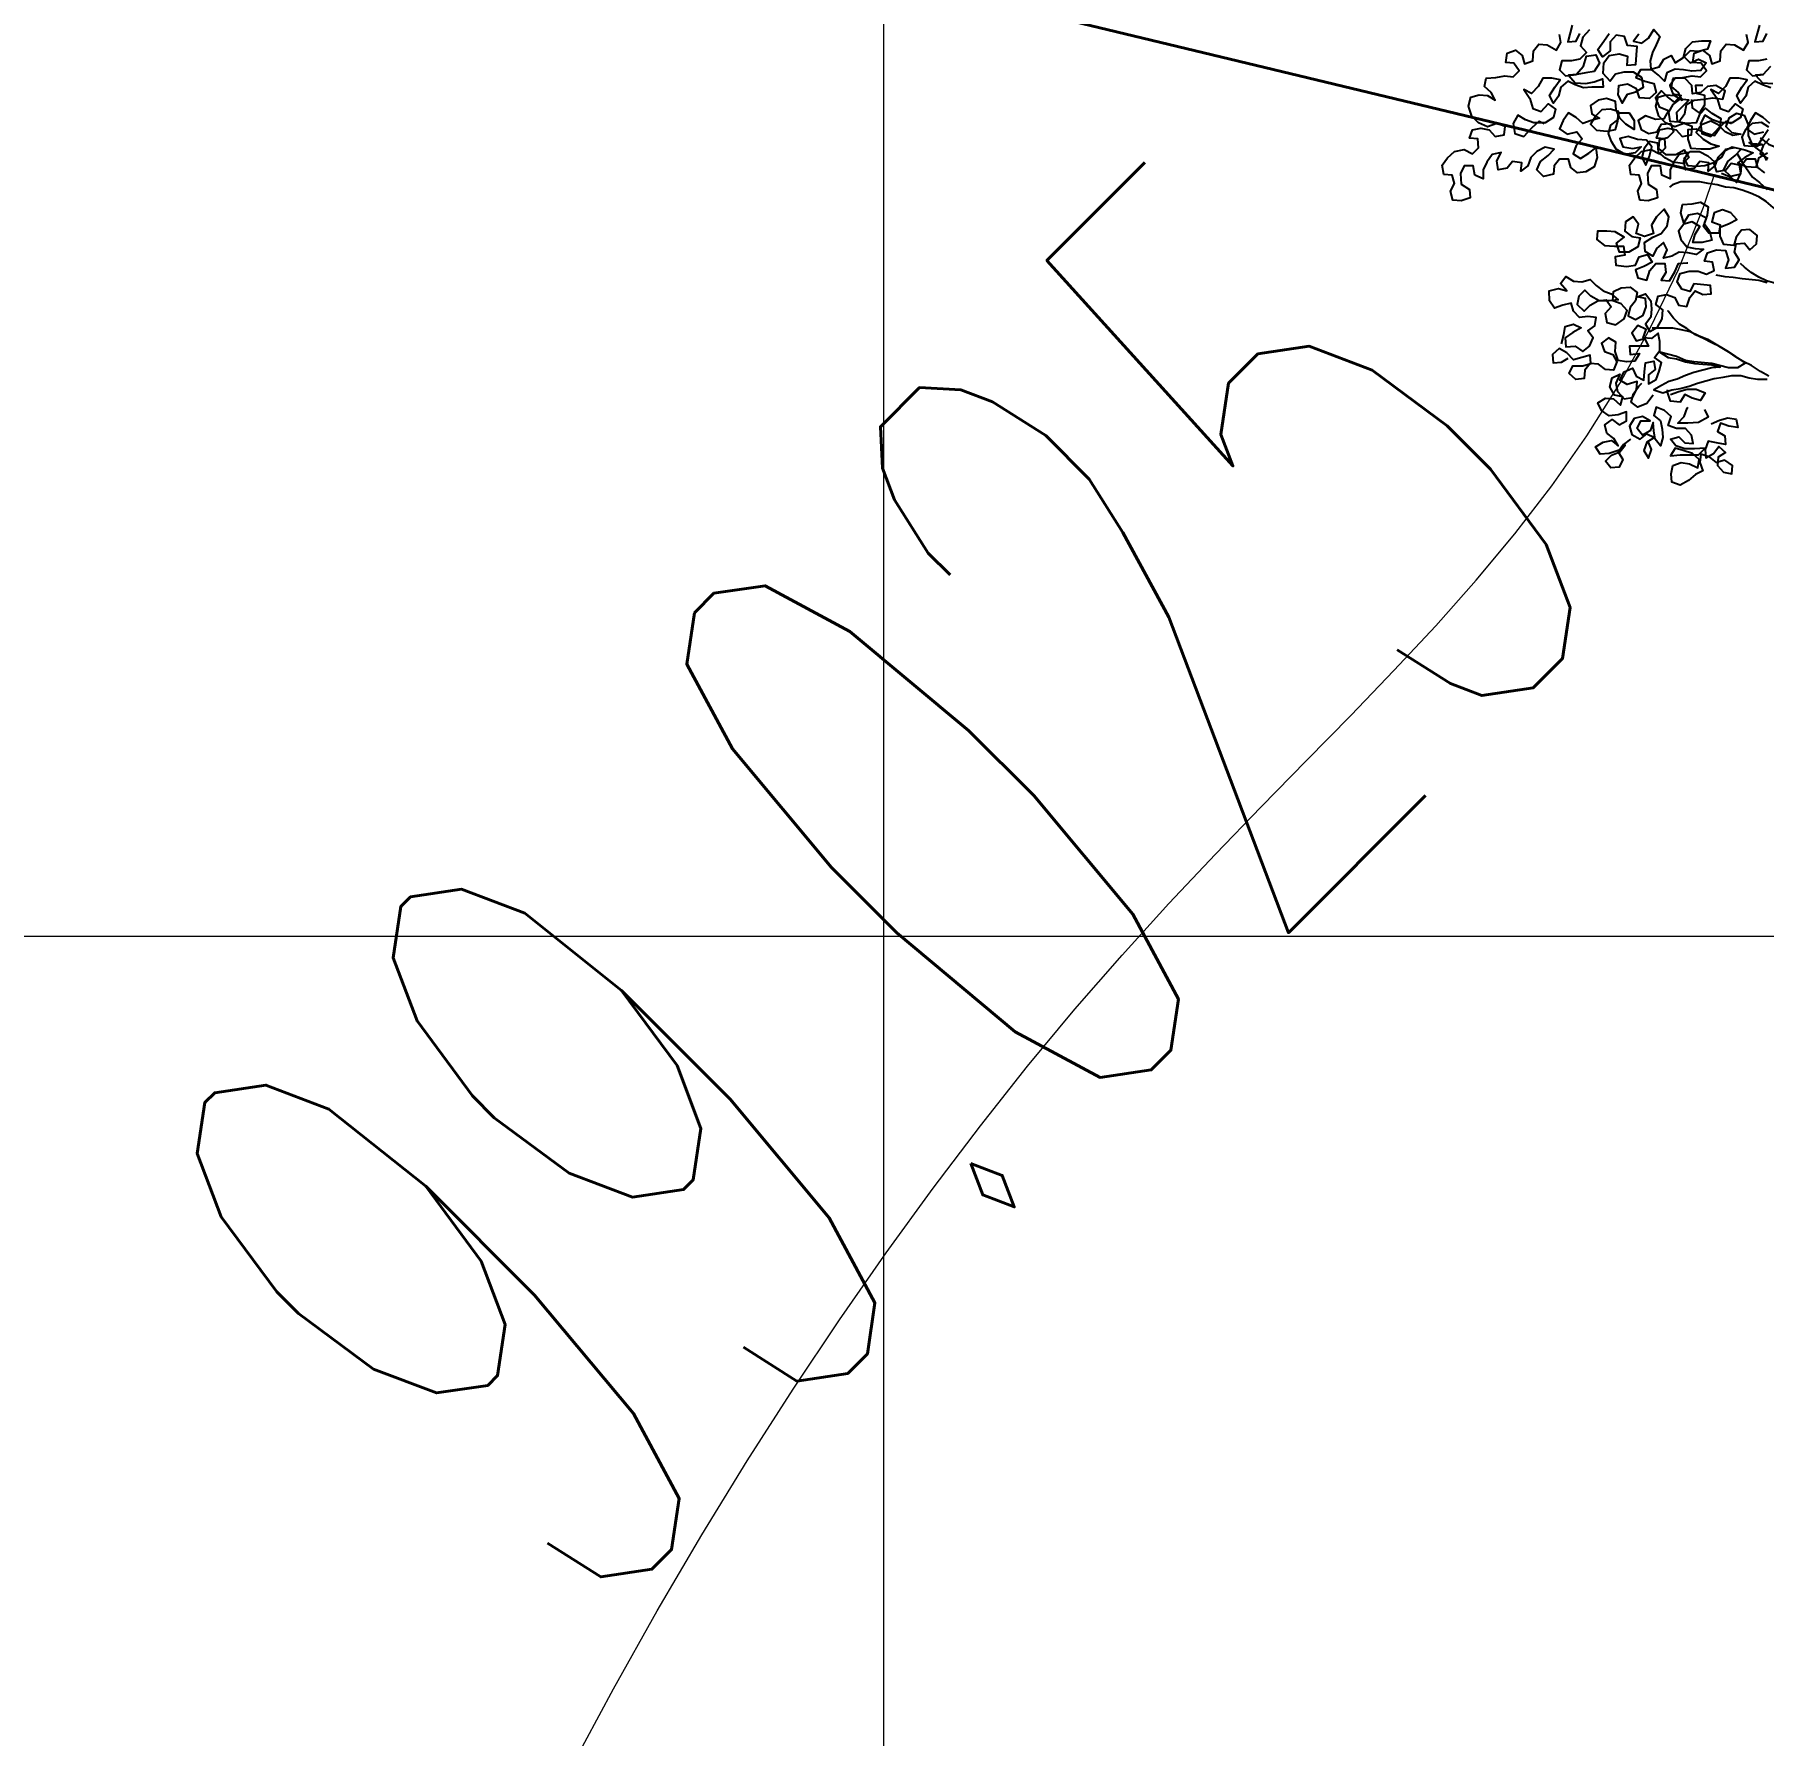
# Model space of a CAD drawing. Header units: millimetres. Extents: x 684983 to 685377, y 990360 to 990509.
# Drawn here: x 685040.962 to 685043.103, y 990449.049 to 990451.155 of the extents above; entities that cross this region are included whole.
import ezdxf

# ---------------------------------------------------------------- set-up
doc = ezdxf.new("R2010")
doc.units = ezdxf.units.MM
doc.header["$PDMODE"] = 35
doc.header["$PDSIZE"] = 0.2
for name, color, linetype, lineweight in [('BD', 1, 'Continuous', 40), ('CON_1', 7, 'Continuous', 9), ('grid', 8, 'Continuous', 9), ('GRID LEVELS', 7, 'Continuous', 13)]:
    doc.layers.add(name, color=color, linetype=linetype, lineweight=lineweight)
doc.layers.add('dim', color=7, linetype='Continuous')
doc.layers.add('MAHAGONY', color=7, linetype='Continuous')
doc.styles.add('DIM', font='ARIALN.TTF', dxfattribs={"width": 0.8, "height": 1})
doc.styles.get("Standard").update_dxf_attribs({"font": 'RomanS'})
doc.dimstyles.get("Standard").update_dxf_attribs({"dimtxt": 1, "dimasz": 0.18, "dimexe": 0.18, "dimexo": 0.0625, "dimgap": 0.09, "dimtad": 0, "dimrnd": 0.05, "dimzin": 0, "dimdsep": 46, "dimtxsty": 'DIM', "dimcen": 0.09, "dimse1": 1, "dimse2": 1, "dimsd1": 1, "dimsd2": 1, "dimadec": 0, "dimazin": 0, "dimtfac": 1, "dimtix": 1, "dimtofl": 0, "dimtmove": 2, "dimatfit": 3, "dimfxl": 0, "dimtolj": 1, "dimtzin": 0, "dimarcsym": 0})

# ---------------------------------------------------------------- blocks, each defined once
blk = doc.blocks.new('*D28')
at = {"layer": 'Defpoints', "color": 0, "transparency": 16777216}
for p in [(685041.126, 990451.441), (685056.383, 990448.8322), (685056.142, 990447.83)]:
    blk.add_point(p, dxfattribs=at)
at = {"layer": 'dim', "color": 0, "transparency": 16777216, "insert": (685048.875, 990450.6377), "char_height": 1, "attachment_point": 5, "rotation": 346.4784, "style": 'DIM'}
blk.add_mtext('\\A1;15.45', dxfattribs=at)
blk = doc.blocks.new('TREE30')
at = {"color": 3, "flags": 128}
for points in [[(-0.4617, 2.0199), (-0.4507, 2.0159), (-0.4417, 2.0079), (-0.4357, 2.0199), (-0.4377, 2.0309), (-0.4487, 2.0329), (-0.4557, 2.0239), (-0.4677, 2.0219), (-0.4717, 2.0339), (-0.4837, 2.0299), (-0.4947, 2.0289), (-0.5058, 2.0298), (-0.5108, 2.0398), (-0.5028, 2.0489), (-0.4908, 2.0489), (-0.4797, 2.0429), (-0.4707, 2.0349), (-0.4607, 2.0419), (-0.4557, 2.0519), (-0.4437, 2.0539), (-0.4307, 2.0509), (-0.4197, 2.0469), (-0.4307, 2.0409), (-0.4397, 2.0339), (-0.4287, 2.0289), (-0.4157, 2.0279), (-0.4117, 2.0409), (-0.4007, 2.047)], [(-0.4017, 2.0369), (-0.4067, 2.0469), (-0.4247, 2.0609), (-0.4137, 2.0559), (-0.4077, 2.066), (-0.3997, 2.078)], [(-0.3987, 2.081), (-0.4087, 2.087), (-0.4207, 2.086), (-0.4297, 2.078), (-0.4347, 2.0679), (-0.4317, 2.0569), (-0.4207, 2.0559), (-0.4077, 2.058), (-0.4207, 2.0589), (-0.4257, 2.0699), (-0.4257, 2.084), (-0.4308, 2.096), (-0.4418, 2.099), (-0.4518, 2.0929), (-0.4558, 2.0819), (-0.4477, 2.0739), (-0.4357, 2.0719), (-0.4467, 2.0699), (-0.4568, 2.0749), (-0.4658, 2.0839), (-0.4758, 2.0889), (-0.4878, 2.0839), (-0.4948, 2.0739), (-0.4858, 2.0649), (-0.4758, 2.0589), (-0.4647, 2.0559), (-0.4768, 2.0519), (-0.4888, 2.0519), (-0.5018, 2.0529), (-0.5058, 2.0649), (-0.5058, 2.0779), (-0.4948, 2.0789), (-0.4818, 2.0729), (-0.4708, 2.0699), (-0.4638, 2.0799), (-0.4618, 2.0919), (-0.4738, 2.0989), (-0.4828, 2.1059), (-0.4908, 2.0979), (-0.4948, 2.0869), (-0.5078, 2.0859), (-0.5198, 2.0879), (-0.5208, 2.1009), (-0.5048, 2.1169), (-0.5168, 2.1179), (-0.5258, 2.1109), (-0.5318, 2.1009), (-0.5298, 2.0889), (-0.5178, 2.0879), (-0.5098, 2.0989), (-0.5078, 2.1109), (-0.4978, 2.1169), (-0.4848, 2.1179), (-0.4728, 2.1199), (-0.4598, 2.118), (-0.4568, 2.129), (-0.4688, 2.136), (-0.4798, 2.135), (-0.4888, 2.1269), (-0.4998, 2.1249), (-0.5008, 2.1359), (-0.5099, 2.1459), (-0.5229, 2.1459), (-0.5299, 2.1359), (-0.5259, 2.1249), (-0.5148, 2.1229), (-0.5238, 2.1139), (-0.5329, 2.1209), (-0.5409, 2.1289), (-0.5489, 2.1199), (-0.5439, 2.1079), (-0.5318, 2.1029), (-0.5378, 2.0919), (-0.5488, 2.0909), (-0.5619, 2.0958), (-0.5719, 2.0898), (-0.5679, 2.0778), (-0.5578, 2.0728), (-0.5468, 2.0748), (-0.5408, 2.0849), (-0.5288, 2.0859), (-0.5248, 2.0749), (-0.5328, 2.0668), (-0.5438, 2.0638), (-0.5448, 2.0528), (-0.5358, 2.0448), (-0.5218, 2.0448), (-0.5108, 2.0509), (-0.5048, 2.0409), (-0.5128, 2.0328), (-0.5258, 2.0348), (-0.5358, 2.0398), (-0.5448, 2.0478), (-0.5458, 2.0598), (-0.5568, 2.0618), (-0.5638, 2.0528), (-0.5668, 2.0408), (-0.5618, 2.0308), (-0.5568, 2.0428), (-0.5538, 2.0548), (-0.5608, 2.0638), (-0.5728, 2.0648), (-0.5849, 2.0688), (-0.5959, 2.0658), (-0.5919, 2.0548), (-0.5788, 2.0528), (-0.5678, 2.0548), (-0.5758, 2.0468), (-0.5888, 2.0448), (-0.6009, 2.0518), (-0.6069, 2.0618), (-0.6109, 2.0728), (-0.6079, 2.0838), (-0.5989, 2.0908), (-0.5979, 2.1018), (-0.6089, 2.1048), (-0.6199, 2.1038), (-0.6279, 2.0958), (-0.6349, 2.0848), (-0.6269, 2.0768), (-0.6129, 2.0758), (-0.6019, 2.0778), (-0.5989, 2.0888), (-0.5969, 2.0998), (-0.5839, 2.0998), (-0.5769, 2.0898), (-0.5769, 2.0778), (-0.5879, 2.0848), (-0.5959, 2.0928), (-0.6009, 2.1038), (-0.6019, 2.1148), (-0.6139, 2.1188), (-0.6249, 2.1168), (-0.6349, 2.1098), (-0.6329, 2.0988), (-0.6229, 2.0928), (-0.6339, 2.0898), (-0.6449, 2.0858), (-0.6539, 2.0938), (-0.664, 2.0998), (-0.671, 2.0897), (-0.6759, 2.0787), (-0.6659, 2.0717), (-0.6529, 2.0747), (-0.6459, 2.0657), (-0.6539, 2.0567), (-0.6579, 2.0457), (-0.6479, 2.0397), (-0.6369, 2.0467), (-0.6279, 2.0538), (-0.6259, 2.0407), (-0.6299, 2.0287), (-0.6409, 2.0217), (-0.6519, 2.0207), (-0.6609, 2.0277), (-0.6639, 2.0387), (-0.6759, 2.0387), (-0.6829, 2.0297), (-0.6839, 2.0187), (-0.6969, 2.0157), (-0.7059, 2.0247), (-0.7009, 2.0357), (-0.6909, 2.0437), (-0.6829, 2.0517), (-0.6949, 2.0547), (-0.7059, 2.0487), (-0.7139, 2.0407), (-0.7179, 2.0296), (-0.7269, 2.0226), (-0.7259, 2.0336), (-0.738, 2.0356), (-0.745, 2.0266), (-0.757, 2.0246), (-0.759, 2.0366), (-0.753, 2.0476), (-0.765, 2.0446), (-0.772, 2.0346), (-0.777, 2.0246), (-0.777, 2.0126), (-0.788, 2.0176), (-0.79, 2.0296), (-0.802, 2.0296), (-0.807, 2.0196), (-0.806, 2.0055), (-0.795, 1.9986), (-0.794, 1.9875), (-0.806, 1.9835), (-0.817, 1.9845), (-0.82, 1.9965), (-0.815, 2.0065), (-0.818, 2.0175), (-0.829, 2.0185), (-0.831, 2.0305), (-0.824, 2.0406), (-0.815, 2.0486), (-0.802, 2.0516), (-0.791, 2.0456), (-0.783, 2.0536), (-0.784, 2.0656), (-0.795, 2.0666), (-0.791, 2.0776), (-0.78, 2.0796), (-0.769, 2.0776), (-0.761, 2.0686), (-0.749, 2.0707), (-0.748, 2.0817), (-0.759, 2.0857), (-0.771, 2.0816), (-0.783, 2.0866), (-0.7921, 2.0956), (-0.7961, 2.1086), (-0.7931, 2.1207), (-0.7821, 2.1237), (-0.7711, 2.1227), (-0.7611, 2.1167), (-0.7661, 2.1267), (-0.7751, 2.1347), (-0.7731, 2.1457), (-0.7601, 2.1467), (-0.7481, 2.1487), (-0.7371, 2.1477), (-0.7291, 2.1557), (-0.7361, 2.1657), (-0.7471, 2.1667), (-0.7451, 2.1787), (-0.7341, 2.1828), (-0.7251, 2.1758), (-0.7221, 2.1648), (-0.7111, 2.1688), (-0.7101, 2.1818), (-0.7031, 2.1908), (-0.6921, 2.1898), (-0.68, 2.1828), (-0.674, 2.1928), (-0.6761, 2.2038)], [(-0.6591, 2.2159), (-0.665, 2.1938), (-0.654, 2.1948), (-0.649, 2.2049)], [(-0.571, 2.2039), (-0.578, 2.1949), (-0.567, 2.1919), (-0.558, 2.1989), (-0.551, 2.21), (-0.5429, 2.201), (-0.5479, 2.1899), (-0.5529, 2.1799), (-0.5559, 2.1689), (-0.5549, 2.1579), (-0.5439, 2.1609), (-0.5379, 2.1709), (-0.5279, 2.1759), (-0.5229, 2.1659), (-0.5119, 2.173), (-0.5089, 2.185), (-0.4999, 2.194), (-0.4879, 2.195), (-0.4759, 2.195), (-0.4799, 2.184), (-0.4919, 2.181), (-0.5029, 2.182), (-0.5109, 2.174), (-0.5029, 2.166), (-0.4919, 2.171), (-0.4819, 2.166), (-0.4889, 2.156), (-0.5009, 2.155), (-0.5119, 2.1569), (-0.5229, 2.1579), (-0.5339, 2.1529), (-0.5369, 2.1419), (-0.5449, 2.1499), (-0.5539, 2.1569), (-0.5689, 2.1569), (-0.5749, 2.1469), (-0.5629, 2.1419), (-0.5509, 2.1389), (-0.5479, 2.1269), (-0.5569, 2.1189), (-0.5699, 2.1199), (-0.5739, 2.1319), (-0.5859, 2.1379), (-0.5979, 2.1358), (-0.5989, 2.1238), (-0.5929, 2.1128), (-0.5859, 2.1248), (-0.5749, 2.1279), (-0.5649, 2.1339), (-0.5669, 2.1469), (-0.5779, 2.1539), (-0.5909, 2.1539), (-0.6019, 2.1509), (-0.6089, 2.1418), (-0.618, 2.1518), (-0.617, 2.1659), (-0.61, 2.1759), (-0.597, 2.1779), (-0.586, 2.1749), (-0.5869, 2.1629), (-0.5749, 2.1639), (-0.5739, 2.1769), (-0.573, 2.1879), (-0.586, 2.1889), (-0.59, 2.2009), (-0.601, 2.2029), (-0.609, 2.1939), (-0.609, 2.1819), (-0.619, 2.1739), (-0.625, 2.1839), (-0.617, 2.1949), (-0.61, 2.2049)], [(-0.636, 2.2099), (-0.645, 2.1999), (-0.648, 2.1888), (-0.64, 2.1798), (-0.649, 2.1708), (-0.66, 2.1688), (-0.673, 2.1688), (-0.676, 2.1568), (-0.668, 2.1488), (-0.654, 2.1508), (-0.644, 2.1618), (-0.64, 2.1748), (-0.628, 2.1769), (-0.623, 2.1658), (-0.63, 2.1548), (-0.641, 2.1528), (-0.653, 2.1508), (-0.664, 2.1498), (-0.655, 2.1398), (-0.641, 2.1388), (-0.63, 2.1408), (-0.619, 2.1448), (-0.6179, 2.1338), (-0.633, 2.1338), (-0.644, 2.1328), (-0.655, 2.1368), (-0.665, 2.1418), (-0.674, 2.1338), (-0.677, 2.1218), (-0.684, 2.1127), (-0.689, 2.1228), (-0.682, 2.1338), (-0.675, 2.1438), (-0.686, 2.1458), (-0.698, 2.1458), (-0.704, 2.1347), (-0.713, 2.1257), (-0.723, 2.1307), (-0.715, 2.1187), (-0.711, 2.1057), (-0.7, 2.1017), (-0.691, 2.1117), (-0.681, 2.1047), (-0.684, 2.0937), (-0.695, 2.0867), (-0.71, 2.0867), (-0.721, 2.0907), (-0.731, 2.0967), (-0.737, 2.0857), (-0.735, 2.0727), (-0.723, 2.0687), (-0.712, 2.0807), (-0.703, 2.0887), (-0.696, 2.0857)], [(-0.3973, 2.0858), (-0.4063, 2.0938), (-0.4163, 2.0998), (-0.4233, 2.0897), (-0.4283, 2.0787), (-0.4183, 2.0717), (-0.4053, 2.0747)], [(-0.3983, 2.0657), (-0.4063, 2.0567), (-0.4103, 2.0457), (-0.4003, 2.0397)], [(-0.4043, 2.0207), (-0.4133, 2.0277), (-0.4163, 2.0387), (-0.4283, 2.0387), (-0.4353, 2.0297), (-0.4363, 2.0187), (-0.4493, 2.0157), (-0.4583, 2.0247), (-0.4533, 2.0357), (-0.4433, 2.0437), (-0.4353, 2.0517), (-0.4473, 2.0547), (-0.4583, 2.0487), (-0.4663, 2.0407), (-0.4703, 2.0296), (-0.4793, 2.0226), (-0.4783, 2.0336), (-0.4903, 2.0356), (-0.4973, 2.0266), (-0.5093, 2.0246), (-0.5114, 2.0366), (-0.5054, 2.0476), (-0.5174, 2.0446), (-0.5244, 2.0346), (-0.5294, 2.0246), (-0.5294, 2.0126), (-0.5404, 2.0176), (-0.5424, 2.0296), (-0.5544, 2.0296), (-0.5594, 2.0196), (-0.5584, 2.0055), (-0.5474, 1.9986), (-0.5463, 1.9875), (-0.5584, 1.9835), (-0.5694, 1.9845), (-0.5724, 1.9965), (-0.5674, 2.0065), (-0.5704, 2.0175), (-0.5814, 2.0185), (-0.5834, 2.0305), (-0.5764, 2.0406), (-0.5674, 2.0486), (-0.5544, 2.0516), (-0.5434, 2.0456), (-0.5354, 2.0536), (-0.5364, 2.0656), (-0.5474, 2.0666), (-0.5434, 2.0776), (-0.5324, 2.0796), (-0.5214, 2.0776), (-0.5134, 2.0686), (-0.5014, 2.0707), (-0.5004, 2.0817), (-0.5114, 2.0857), (-0.5234, 2.0816), (-0.5354, 2.0866), (-0.5444, 2.0956), (-0.5485, 2.1086), (-0.5455, 2.1207), (-0.5345, 2.1237), (-0.5235, 2.1227), (-0.5134, 2.1167), (-0.5185, 2.1267), (-0.5275, 2.1347), (-0.5255, 2.1457), (-0.5125, 2.1467), (-0.5005, 2.1487), (-0.4894, 2.1477), (-0.4814, 2.1557), (-0.4885, 2.1657), (-0.4995, 2.1667), (-0.4975, 2.1787), (-0.4865, 2.1828), (-0.4775, 2.1758), (-0.4744, 2.1648), (-0.4634, 2.1688), (-0.4625, 2.1818), (-0.4555, 2.1908), (-0.4444, 2.1898), (-0.4324, 2.1828), (-0.4264, 2.1928), (-0.4284, 2.2038)], [(-0.4114, 2.2159), (-0.4174, 2.1938), (-0.4064, 2.1948), (-0.4014, 2.2049)], [(-0.4014, 2.1708), (-0.4124, 2.1688), (-0.4254, 2.1688), (-0.4284, 2.1568), (-0.4204, 2.1488), (-0.4064, 2.1508), (-0.3964, 2.1618)], [(-0.4054, 2.1508), (-0.4164, 2.1498), (-0.4074, 2.1398), (-0.3934, 2.1388)], [(-0.3964, 2.1328), (-0.4074, 2.1368), (-0.4174, 2.1418), (-0.4264, 2.1338), (-0.4294, 2.1218), (-0.4364, 2.1127), (-0.4414, 2.1228), (-0.4344, 2.1338), (-0.4274, 2.1438), (-0.4384, 2.1458), (-0.4504, 2.1458), (-0.4564, 2.1347), (-0.4654, 2.1257), (-0.4754, 2.1307), (-0.4674, 2.1187), (-0.4634, 2.1057), (-0.4524, 2.1017), (-0.4434, 2.1117), (-0.4334, 2.1047), (-0.4364, 2.0937), (-0.4474, 2.0867), (-0.4624, 2.0867), (-0.4734, 2.0907), (-0.4834, 2.0967), (-0.4894, 2.0857), (-0.4874, 2.0727), (-0.4754, 2.0687), (-0.4644, 2.0807), (-0.4554, 2.0887), (-0.4484, 2.0857)], [(-0.5014, 2.1177), (-0.5004, 2.1067), (-0.4904, 2.0997), (-0.4834, 2.1107), (-0.4834, 2.1227), (-0.4944, 2.1257), (-0.4954, 2.1367), (-0.4864, 2.1367)], [(-0.5821, 1.6682), (-0.5911, 1.6612), (-0.5981, 1.6512), (-0.5921, 1.6412), (-0.5971, 1.6312), (-0.6081, 1.6302), (-0.6151, 1.6392), (-0.6071, 1.6472), (-0.5961, 1.6512), (-0.5891, 1.6602), (-0.5981, 1.6532), (-0.6101, 1.6492), (-0.6221, 1.6482), (-0.6281, 1.6582), (-0.6181, 1.6642), (-0.6071, 1.6662), (-0.5981, 1.6592), (-0.6041, 1.6692), (-0.6131, 1.6762), (-0.6161, 1.6872), (-0.6061, 1.6942), (-0.5971, 1.6872), (-0.5871, 1.6923), (-0.5871, 1.7043), (-0.5981, 1.7003), (-0.6101, 1.6992), (-0.6202, 1.7062), (-0.6252, 1.7162), (-0.6152, 1.7223), (-0.6042, 1.7213), (-0.5951, 1.7133), (-0.5921, 1.7243), (-0.6032, 1.7263), (-0.6092, 1.7373), (-0.6062, 1.7493), (-0.5962, 1.7543), (-0.6012, 1.7423), (-0.5992, 1.7313), (-0.5901, 1.7213), (-0.5791, 1.7233), (-0.5741, 1.7333), (-0.5731, 1.7443), (-0.5862, 1.7403), (-0.5962, 1.7463), (-0.5902, 1.7573), (-0.5792, 1.7623), (-0.5742, 1.7513), (-0.5641, 1.7463), (-0.5632, 1.7573), (-0.5622, 1.7693), (-0.5512, 1.7714), (-0.5491, 1.7603), (-0.5581, 1.7533), (-0.5581, 1.7413), (-0.5481, 1.7473), (-0.5441, 1.7583), (-0.5411, 1.7694), (-0.5502, 1.7764), (-0.5432, 1.7854), (-0.5432, 1.7974), (-0.5452, 1.8084), (-0.5542, 1.8014), (-0.5652, 1.8024), (-0.5612, 1.8134), (-0.5722, 1.8184), (-0.5802, 1.8084), (-0.5742, 1.7984), (-0.5632, 1.8014), (-0.5582, 1.7914), (-0.5832, 1.7913), (-0.5822, 1.7803), (-0.5702, 1.7813), (-0.5762, 1.7713), (-0.5872, 1.7703), (-0.5982, 1.7723), (-0.6022, 1.7843), (-0.6012, 1.7963), (-0.6112, 1.8023), (-0.6202, 1.7953), (-0.6162, 1.7843), (-0.6052, 1.7803), (-0.6002, 1.7703), (-0.6042, 1.7593), (-0.6152, 1.7603), (-0.6242, 1.7673), (-0.6352, 1.7683), (-0.6422, 1.7593), (-0.6432, 1.7483), (-0.6542, 1.7472), (-0.6632, 1.7552), (-0.6582, 1.7653), (-0.6452, 1.7653), (-0.6342, 1.7683), (-0.6352, 1.7793), (-0.6572, 1.7733), (-0.6663, 1.7823), (-0.6763, 1.7883), (-0.6853, 1.7802), (-0.6843, 1.7692), (-0.6733, 1.7702), (-0.6643, 1.7753)], [(-0.5521, 1.7263), (-0.5601, 1.7153), (-0.5721, 1.7103), (-0.5811, 1.7173), (-0.5781, 1.7283), (-0.5711, 1.7383), (-0.5671, 1.7423)], [(-0.5291, 1.7273), (-0.5181, 1.7314), (-0.5071, 1.7344), (-0.4951, 1.7344), (-0.4831, 1.7294), (-0.4891, 1.7194), (-0.5001, 1.7224), (-0.5101, 1.7274), (-0.5161, 1.7173), (-0.5291, 1.7183), (-0.5331, 1.7303), (-0.5331, 1.7333)], [(-0.475, 1.6884), (-0.464, 1.6934), (-0.453, 1.6964), (-0.442, 1.6944), (-0.44, 1.6834), (-0.452, 1.6854), (-0.463, 1.6894), (-0.467, 1.6784), (-0.457, 1.6724), (-0.456, 1.6613), (-0.468, 1.6633), (-0.479, 1.6653), (-0.483, 1.6543), (-0.482, 1.6433), (-0.472, 1.6493), (-0.465, 1.6583), (-0.456, 1.6503), (-0.466, 1.6443), (-0.467, 1.6333), (-0.4589, 1.6243), (-0.4479, 1.6223), (-0.4469, 1.6333), (-0.457, 1.6403), (-0.468, 1.6373), (-0.477, 1.6443), (-0.489, 1.6483), (-0.49, 1.6373), (-0.486, 1.6263), (-0.496, 1.6213), (-0.505, 1.6133), (-0.516, 1.6072), (-0.527, 1.6112), (-0.528, 1.6222), (-0.526, 1.6333), (-0.515, 1.6373), (-0.504, 1.6353), (-0.493, 1.6303), (-0.491, 1.6413), (-0.5, 1.6493), (-0.512, 1.6533), (-0.523, 1.6563), (-0.529, 1.6463), (-0.516, 1.6473), (-0.492, 1.6473), (-0.483, 1.6563), (-0.497, 1.6553), (-0.51, 1.6553), (-0.522, 1.6593), (-0.529, 1.6683), (-0.518, 1.6713), (-0.51, 1.6633), (-0.499, 1.6623), (-0.501, 1.6733), (-0.509, 1.6823), (-0.521, 1.6823), (-0.5321, 1.6863), (-0.5281, 1.6983), (-0.5371, 1.7063), (-0.5481, 1.7103), (-0.5511, 1.6993), (-0.5421, 1.6923), (-0.5401, 1.6813), (-0.5391, 1.6703), (-0.542, 1.6593), (-0.5491, 1.6683), (-0.5511, 1.6793), (-0.5521, 1.6903), (-0.5561, 1.6793), (-0.5661, 1.6733), (-0.5731, 1.6823), (-0.5681, 1.6923), (-0.5561, 1.6923), (-0.5661, 1.6983), (-0.5771, 1.6953), (-0.5831, 1.6853), (-0.5801, 1.6742), (-0.5691, 1.6683), (-0.5601, 1.6753), (-0.5501, 1.6703), (-0.5601, 1.6643), (-0.5641, 1.6532), (-0.558, 1.6432), (-0.554, 1.6543), (-0.5581, 1.6643)], [(-0.484, 1.7074), (-0.479, 1.6974), (-0.492, 1.6903), (-0.506, 1.6893), (-0.5191, 1.6893), (-0.5111, 1.6983), (-0.5071, 1.7093), (-0.5061, 1.7103)]]:
    blk.add_lwpolyline(points, dxfattribs=at)
at = {"color": 15, "flags": 128}
for points in [[(-0.4413, 2.0467), (-0.4343, 2.0347), (-0.4203, 2.0147), (-0.4113, 2.0077), (-0.4012, 1.9987)], [(-0.3261, 1.9007), (-0.3331, 1.9117), (-0.3411, 1.9217), (-0.3491, 1.9327), (-0.3561, 1.9417), (-0.3652, 1.9497), (-0.3752, 1.9577), (-0.3842, 1.9657), (-0.3932, 1.9747), (-0.4022, 1.9827), (-0.4122, 1.9887), (-0.4232, 1.9937), (-0.4343, 1.9977), (-0.4453, 2.0006), (-0.4563, 2.0016), (-0.4673, 2.0046), (-0.4793, 2.0066), (-0.4903, 2.0086), (-0.5153, 2.0086), (-0.5263, 2.0046), (-0.5303, 2.0016)], [(-0.3121, 1.8827), (-0.31, 1.8717), (-0.308, 1.8597), (-0.306, 1.8486), (-0.301, 1.8386), (-0.299, 1.8276), (-0.308, 1.8346), (-0.315, 1.8456), (-0.325, 1.8526), (-0.335, 1.8576), (-0.3461, 1.8616), (-0.3681, 1.8676), (-0.3801, 1.8716), (-0.4021, 1.8776), (-0.4121, 1.8826), (-0.4222, 1.8886), (-0.4312, 1.8956), (-0.4362, 1.9006)], [(-0.4692, 1.8855), (-0.4572, 1.8835), (-0.4462, 1.8825), (-0.4342, 1.8806), (-0.4121, 1.8786), (-0.4011, 1.8756)], [(-0.399, 1.7515), (-0.41, 1.7575), (-0.422, 1.7655), (-0.4321, 1.7705), (-0.4421, 1.7765), (-0.4521, 1.7835), (-0.4631, 1.7905), (-0.4741, 1.7954), (-0.4851, 1.8014), (-0.4961, 1.8064), (-0.5072, 1.8144), (-0.5172, 1.8204), (-0.5252, 1.8284), (-0.5322, 1.8374), (-0.5322, 1.8384)], [(-0.5532, 1.8154), (-0.5262, 1.8154), (-0.5152, 1.8134), (-0.5031, 1.8104), (-0.4921, 1.8054), (-0.4801, 1.8004), (-0.4501, 1.7825), (-0.43, 1.7685), (-0.4401, 1.7624), (-0.4521, 1.7624), (-0.4741, 1.7684), (-0.4981, 1.7704), (-0.5091, 1.7724), (-0.5211, 1.7774), (-0.5432, 1.7834), (-0.5321, 1.7764), (-0.5211, 1.7744), (-0.5091, 1.7704), (-0.4971, 1.7684), (-0.4861, 1.7674), (-0.4741, 1.7664), (-0.4631, 1.7634), (-0.4741, 1.7624), (-0.4981, 1.7564), (-0.5091, 1.7524), (-0.5201, 1.7474), (-0.5311, 1.7444), (-0.5411, 1.7393), (-0.5511, 1.7333), (-0.5391, 1.7293), (-0.5271, 1.7333), (-0.5161, 1.7354), (-0.5041, 1.7384), (-0.4931, 1.7424), (-0.4711, 1.7484), (-0.4591, 1.7504), (-0.448, 1.7524), (-0.436, 1.7524), (-0.425, 1.7495), (-0.414, 1.7475), (-0.401, 1.7475)]]:
    blk.add_lwpolyline(points, dxfattribs=at)
at = {"flags": 128}
blk.add_lwpolyline([(-0.4103, 2.0667), (-0.3993, 2.0587), (-0.3873, 2.0537), (-0.3763, 2.0477), (-0.3542, 2.0368)], dxfattribs=at)
at = {"color": 74, "flags": 128}
blk.add_lwpolyline([(-0.6733, 1.7943), (-0.6703, 1.8063), (-0.6683, 1.8173), (-0.6573, 1.8203), (-0.6473, 1.8153), (-0.6583, 1.8093), (-0.6683, 1.8023), (-0.6673, 1.7903), (-0.6553, 1.7913), (-0.6452, 1.7843), (-0.6362, 1.7913), (-0.6312, 1.8023), (-0.6383, 1.8113), (-0.6293, 1.8183), (-0.6273, 1.8293), (-0.6383, 1.8303), (-0.6493, 1.8293), (-0.6573, 1.8373), (-0.6603, 1.8483), (-0.6713, 1.8453), (-0.6823, 1.8413), (-0.6893, 1.8513), (-0.6894, 1.8643), (-0.6773, 1.8673), (-0.6663, 1.8643), (-0.6744, 1.8743), (-0.6674, 1.8833), (-0.6573, 1.8773), (-0.6463, 1.8764), (-0.6353, 1.8794), (-0.6273, 1.8714), (-0.6183, 1.8644), (-0.6073, 1.8604), (-0.5983, 1.8524), (-0.6103, 1.8514), (-0.6233, 1.8514), (-0.6343, 1.8574), (-0.6423, 1.8654), (-0.6503, 1.8573), (-0.6523, 1.8463), (-0.6433, 1.8373), (-0.6353, 1.8453), (-0.6253, 1.8514), (-0.6143, 1.8524), (-0.6073, 1.8434), (-0.6153, 1.8343), (-0.6133, 1.8223), (-0.6012, 1.8193), (-0.5902, 1.8274), (-0.5862, 1.8384), (-0.5943, 1.8474), (-0.6053, 1.8514), (-0.6043, 1.8634), (-0.5943, 1.8684), (-0.5823, 1.8694), (-0.5733, 1.8624), (-0.5752, 1.8514), (-0.5822, 1.8424), (-0.5852, 1.8314), (-0.5752, 1.8264), (-0.5652, 1.8324), (-0.5612, 1.8434), (-0.5622, 1.8544), (-0.5732, 1.8564), (-0.5622, 1.8604), (-0.5552, 1.8514), (-0.5542, 1.8404), (-0.5552, 1.8294), (-0.5622, 1.8204), (-0.5562, 1.8104), (-0.5462, 1.8164), (-0.5402, 1.8274), (-0.5392, 1.8394), (-0.5482, 1.8464), (-0.5452, 1.8574), (-0.5342, 1.8594), (-0.5232, 1.8555), (-0.5182, 1.8454), (-0.5072, 1.8435), (-0.5032, 1.8555), (-0.4962, 1.8645), (-0.4862, 1.8595), (-0.4752, 1.8605), (-0.4762, 1.8715), (-0.4982, 1.8735), (-0.5032, 1.8635), (-0.5142, 1.8665), (-0.5202, 1.8765), (-0.5162, 1.8875), (-0.5042, 1.8905), (-0.4922, 1.8905), (-0.4812, 1.8865), (-0.4712, 1.8915), (-0.4732, 1.9025), (-0.4842, 1.9035), (-0.4802, 1.9145), (-0.4682, 1.9186), (-0.4562, 1.9176), (-0.4522, 1.9056), (-0.4562, 1.8945), (-0.4442, 1.8956), (-0.4382, 1.9056), (-0.4442, 1.9156), (-0.4422, 1.9266), (-0.4312, 1.9276), (-0.4242, 1.9186), (-0.4152, 1.9266), (-0.4142, 1.9376), (-0.4242, 1.9456), (-0.4352, 1.9446), (-0.4422, 1.9356), (-0.4452, 1.9246), (-0.4582, 1.9256), (-0.4632, 1.9366), (-0.4632, 1.9486), (-0.4512, 1.9536), (-0.4412, 1.9586), (-0.4492, 1.9676), (-0.4603, 1.9716), (-0.4713, 1.9676), (-0.4743, 1.9556), (-0.4632, 1.9516), (-0.4652, 1.9406), (-0.4782, 1.9406), (-0.4853, 1.9496), (-0.4813, 1.9606), (-0.4933, 1.9666), (-0.5053, 1.9646), (-0.5113, 1.9545), (-0.5153, 1.9676), (-0.5133, 1.9786), (-0.5003, 1.9796), (-0.4893, 1.9816), (-0.4793, 1.9756), (-0.4803, 1.9646), (-0.4843, 1.9536), (-0.4772, 1.9436), (-0.4742, 1.9316), (-0.4872, 1.9285), (-0.4993, 1.9285), (-0.4963, 1.9395), (-0.4903, 1.9496), (-0.5003, 1.9556), (-0.5113, 1.9525), (-0.5183, 1.9435), (-0.5153, 1.9325), (-0.5073, 1.9225), (-0.4962, 1.9205), (-0.4852, 1.9195), (-0.4952, 1.9125), (-0.5062, 1.9145), (-0.5173, 1.9155), (-0.5273, 1.9105), (-0.5383, 1.9075), (-0.5333, 1.9185), (-0.5383, 1.9285), (-0.5473, 1.9205), (-0.5523, 1.9105), (-0.5623, 1.9165), (-0.5633, 1.9285), (-0.5523, 1.9355), (-0.5413, 1.9405), (-0.5333, 1.9505), (-0.5313, 1.9625), (-0.5373, 1.9725), (-0.5473, 1.9625), (-0.5543, 1.9515), (-0.5513, 1.9405), (-0.5633, 1.9365), (-0.5743, 1.9405), (-0.5713, 1.9525), (-0.5784, 1.9625), (-0.5884, 1.9555), (-0.5893, 1.9435), (-0.5803, 1.9365), (-0.5693, 1.9345), (-0.5723, 1.9225), (-0.5843, 1.9154), (-0.5963, 1.9154), (-0.6003, 1.9274), (-0.5903, 1.9355), (-0.6024, 1.9425), (-0.6134, 1.9434), (-0.6254, 1.9434), (-0.6264, 1.9324), (-0.6163, 1.9244), (-0.6033, 1.9234), (-0.5913, 1.9234), (-0.5893, 1.9114), (-0.6023, 1.9094), (-0.6013, 1.8984), (-0.5873, 1.8964), (-0.5753, 1.8984), (-0.5703, 1.9095), (-0.5593, 1.9125), (-0.5533, 1.9025), (-0.5643, 1.8964), (-0.5753, 1.8924), (-0.5723, 1.8814), (-0.5603, 1.8784), (-0.5563, 1.8915), (-0.5483, 1.9005), (-0.5363, 1.9005), (-0.5352, 1.8885), (-0.5412, 1.8785), (-0.5302, 1.8775), (-0.5232, 1.8895), (-0.5182, 1.9005), (-0.5072, 1.9015), (-0.5062, 1.9015)], dxfattribs=at)

msp = doc.modelspace()

# ---------------------------------------------------------------- linework, layer by layer
at = {"layer": 'BD'}
msp.add_line((685056.142, 990447.83), (685041.126, 990451.441), dxfattribs=at)
at = {"layer": 'CON_1', "color": 49, "linetype": 'Continuous', "elevation": 99, "flags": 128}
msp.add_lwpolyline([(685041.626, 990449.0077), (685041.6792, 990449.1067), (685041.7335, 990449.2033), (685041.7887, 990449.2974), (685041.8448, 990449.3888), (685041.9016, 990449.4776), (685041.959, 990449.5635), (685042.0169, 990449.6465), (685042.0751, 990449.7266), (685042.1336, 990449.8036), (685042.1921, 990449.8774), (685042.2506, 990449.9479), (685042.309, 990450.0151), (685042.367, 990450.079), (685042.4246, 990450.14), (685042.4814, 990450.1987), (685042.5374, 990450.2558), (685042.5921, 990450.3118), (685042.6456, 990450.3673), (685042.6974, 990450.4228), (685042.7474, 990450.4791), (685042.7955, 990450.5366), (685042.8412, 990450.5959), (685042.8846, 990450.6577), (685042.9253, 990450.7225), (685042.9631, 990450.791), (685042.9978, 990450.8636), (685043.0291, 990450.941), (685043.0423, 990450.9802)], dxfattribs=at)
at = {"layer": 'grid'}
for p, q in [((685042.0136, 990509.1548), (685042.0136, 990370.8996)), ((685085.1957, 990450.0381), (684982.7636, 990450.0381))]:
    msp.add_line(p, q, dxfattribs=at)

# ---------------------------------------------------------------- block references
at = {"layer": 'MAHAGONY', "color": 7, "xscale": 0.9355958136093464, "yscale": 0.9355958136093464, "zscale": 0.9355958136093464}
msp.add_blockref('TREE30', (685043.483, 990449.093, 98.744), dxfattribs=at)

# ---------------------------------------------------------------- texts
at = {"layer": 'GRID LEVELS', "width": 0.5}
msp.add_text('99.025', height=0.8, rotation=45, dxfattribs=at).set_placement((685041.63, 990449.1578, 99.0245))

# ---------------------------------------------------------------- dimensions: what is measured, and where the dimension line sits
at = {"layer": 'dim'}
dim = msp.add_aligned_dim(p1=(685041.126, 990451.441), p2=(685056.142, 990447.83), distance=1.0307, dimstyle='Standard', dxfattribs=at)
dim.commit()
dim.dimension.update_dxf_attribs({"geometry": '*D28', "text_midpoint": (685048.875, 990450.6377)})

doc.saveas('drawing.dxf')
